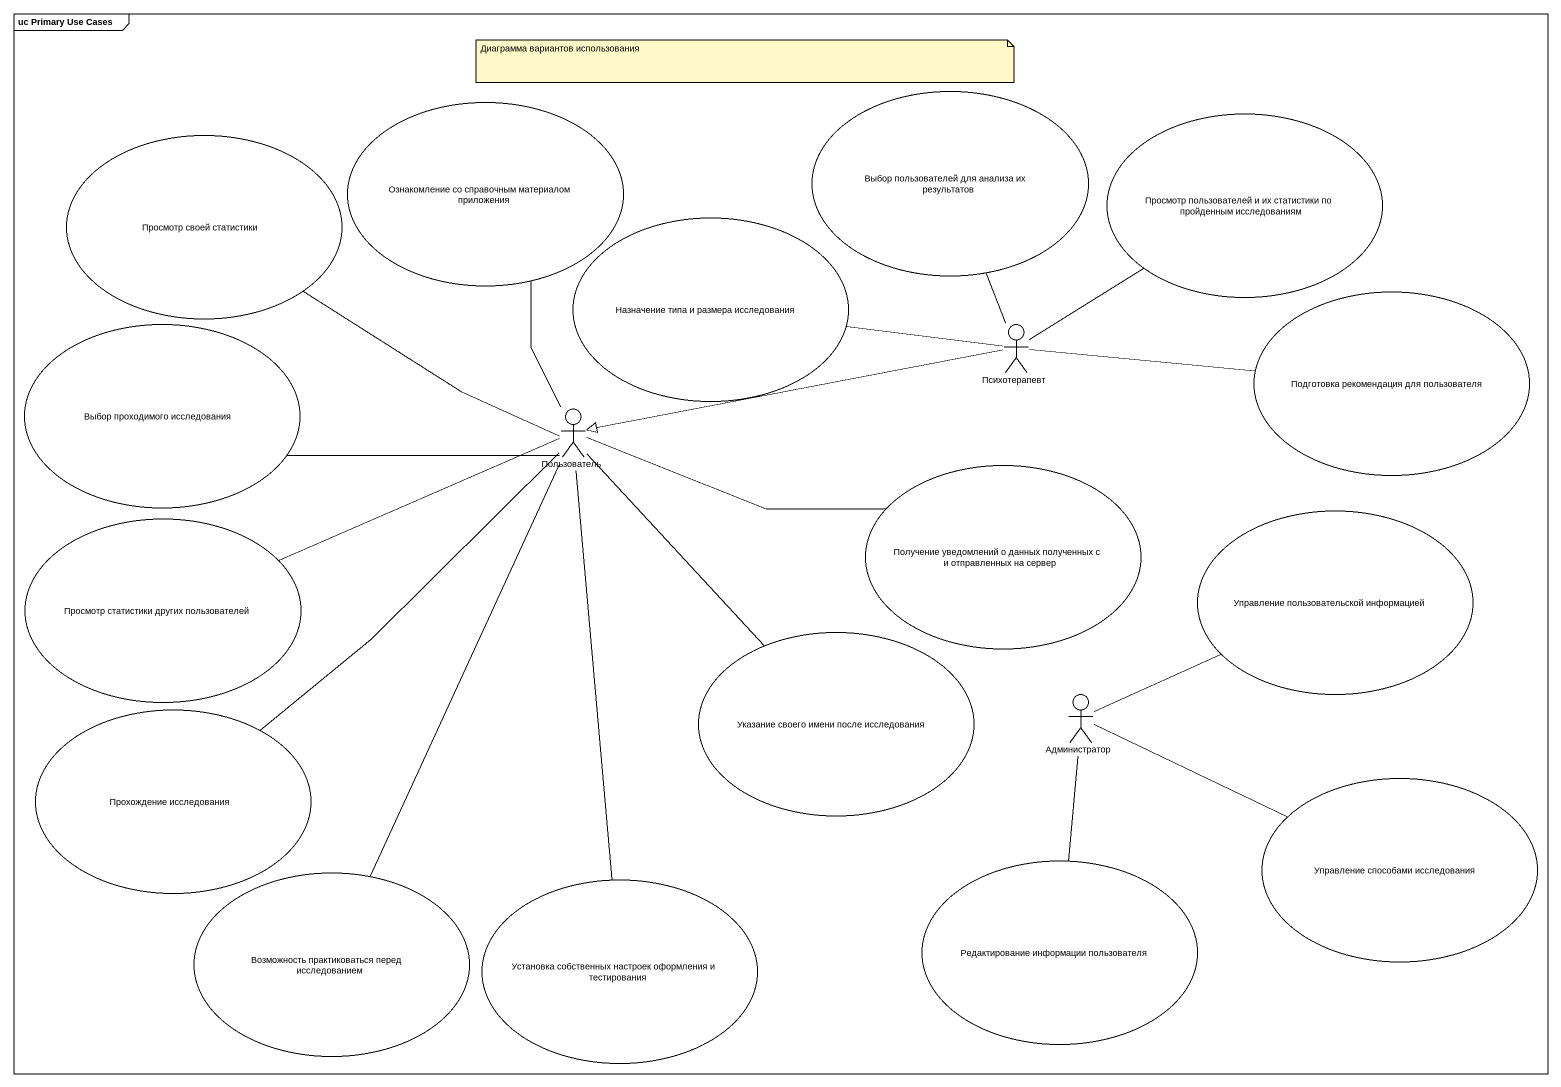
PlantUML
@startuml
mainframe uc Primary Use Cases
usecase "Ознакомление со справочным материалом приложения" as Ознакомление_со_справочным #FFFFFF
usecase "Выбор пользователей для анализа их результатов" as Выбор_пользователей_для #FFFFFF
usecase "Просмотр пользователей и их статистики по пройденным исследованиям" as Просмотр_пользователей_и_их #FFFFFF
usecase "Просмотр своей статистики" as Просмотр_своей_статистики #FFFFFF
usecase "Назначение типа и размера исследования" as Назначение_типа_и_размера #FFFFFF
usecase "Подготовка рекомендация для пользователя" as Подготовка_рекомендация_для #FFFFFF
usecase "Выбор проходимого исследования" as Выбор_проходимого #FFFFFF
actor Психотерапевт
actor Пользователь
usecase "Получение уведомлений о данных полученных с и отправленных на сервер" as Получение_уведомлений_о #FFFFFF
usecase "Просмотр статистики других пользователей" as Просмотр_статистики_других #FFFFFF
usecase "Управление пользовательской информацией" as Управление_пользовательской #FFFFFF
usecase "Указание своего имени после исследования" as Указание_своего_имени_после #FFFFFF
actor Администратор
usecase "Прохождение исследования" as Прохождение_исследования #FFFFFF
usecase "Управление способами исследования" as Управление_способами #FFFFFF
usecase "Возможность практиковаться перед исследованием" as Возможность_практиковаться #FFFFFF
usecase "Установка собственных настроек оформления и тестирования" as Установка_собственных #FFFFFF
usecase "Редактирование информации пользователя" as Редактирование_информации #FFFFFF
Ознакомление_со_справочным -- Пользователь
Просмотр_своей_статистики -right- Пользователь
Психотерапевт -up- Выбор_пользователей_для
Психотерапевт -up- Просмотр_пользователей_и_их
Психотерапевт -left- Назначение_типа_и_размера
Психотерапевт -right- Подготовка_рекомендация_для
Психотерапевт -left-|> Пользователь
Пользователь -left- Выбор_проходимого
Пользователь -- Указание_своего_имени_после
Пользователь -- Установка_собственных
Получение_уведомлений_о -left- Пользователь
Просмотр_статистики_других -right- Пользователь
Администратор -right- Управление_пользовательской
Администратор -right- Управление_способами
Администратор -- Редактирование_информации
Прохождение_исследования -up- Пользователь
Возможность_практиковаться -up- Пользователь
note as N1
  Диаграмма вариантов использования
end note
@enduml
